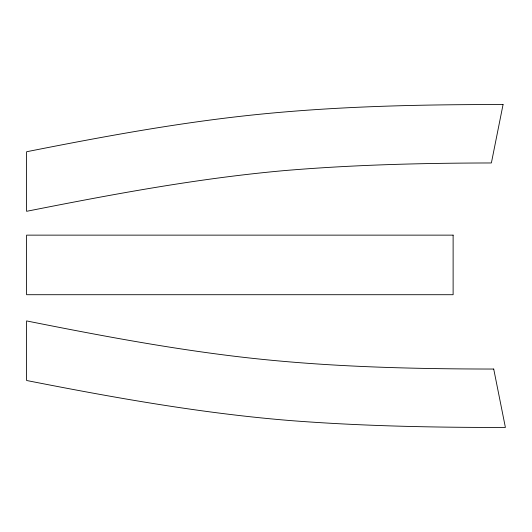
<?xml version="1.0" encoding="UTF-8"?>
<svg xmlns="http://www.w3.org/2000/svg" width="532" height="532" viewBox="0 0 532 532"><rect width="100%" height="100%" fill="white"/><g stroke="black" fill="none" stroke-linecap="round" stroke-linejoin="round"><path stroke-width="0.8" d="M503.066 104.551L491.382 162.965C422.401 163.071 353.388 164.774 284.633 170.573C197.804 178.326 112.026 194.366 26.6 211.31L26.6 151.746C96.093 137.968 165.824 124.987 236.228 116.801C324.759 106.486 414.009 104.458 503.066 104.551M453.118 235.137L26.6 235.137L26.6 294.708L453.118 294.708L453.118 235.137M493.716 369.042C406.508 368.975 319.1 366.668 232.471 356.008C163.344 347.529 94.869 334.548 26.6 320.922L26.6 380.493C114.666 397.816 203.211 413.663 292.78 420.759C363.516 426.139 434.478 427.542 505.4 427.449L493.716 369.042"/></g></svg>
